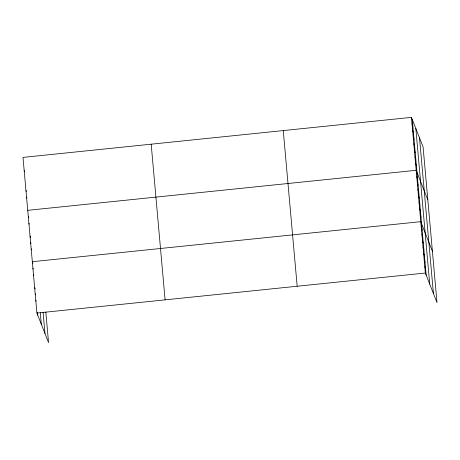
<?xml version="1.0" encoding="UTF-8"?>
<svg xmlns="http://www.w3.org/2000/svg" width="460" height="460" viewBox="0 0 460 460"><rect width="100%" height="100%" fill="white"/><g stroke="black" fill="none" stroke-linecap="round" stroke-linejoin="round"><path stroke-width="0.69" d="M411.441 117.369L425.356 273.033L437 302.599L423.085 146.935L411.441 117.369L23 157.4L36.915 313.065L48.559 342.631L45.816 311.949M27.732 210.329L416.173 170.298L427.817 199.858M36.915 313.065L425.356 273.033M412.034 123.987L412.844 126.04M412.626 130.6L413.431 132.658M413.212 137.218L414.023 139.271M413.804 143.83L414.615 145.889M414.397 150.449L415.207 152.507M414.989 157.067L415.8 159.12M415.581 163.679L416.392 165.738M416.743 176.72L417.553 178.773M417.318 183.137L418.128 185.196M417.893 189.56L418.703 191.613M418.468 195.983L419.278 198.036M419.043 202.4L419.853 204.458M419.618 208.823L420.423 210.881M420.187 215.245L420.998 217.298M432.406 251.229L420.762 221.668L32.321 261.7L32.93 263.241M421.337 228.085L422.148 230.144M421.912 234.508L422.723 236.566M422.487 240.931L423.292 242.983M423.056 247.353L423.867 249.406M423.631 253.77L424.442 255.829M424.206 260.193L425.017 262.252M424.781 266.616L425.592 268.669M24.184 170.631L24.587 171.66M25.955 190.48L26.364 191.509M26.548 197.098L26.95 198.122M28.307 216.746L28.71 217.775M28.876 223.169L29.285 224.198M30.026 236.014L30.636 237.555M30.601 242.431L31.004 243.461M31.176 248.854L31.579 249.883M32.896 268.117L33.304 269.146M33.471 274.539L33.873 275.569M34.621 287.379L35.224 288.926M35.19 293.802L35.598 294.831M35.765 300.225L36.173 301.254M419.508 137.856L433.423 293.52M415.828 128.501L429.738 284.171M412.252 119.427L426.167 275.091M283.256 130.582L297.171 286.246M151.185 144.193L165.1 299.857M43.068 312.15L44.982 333.552M40.279 312.783L41.296 324.202M37.467 312.271L37.726 315.123"/></g></svg>
